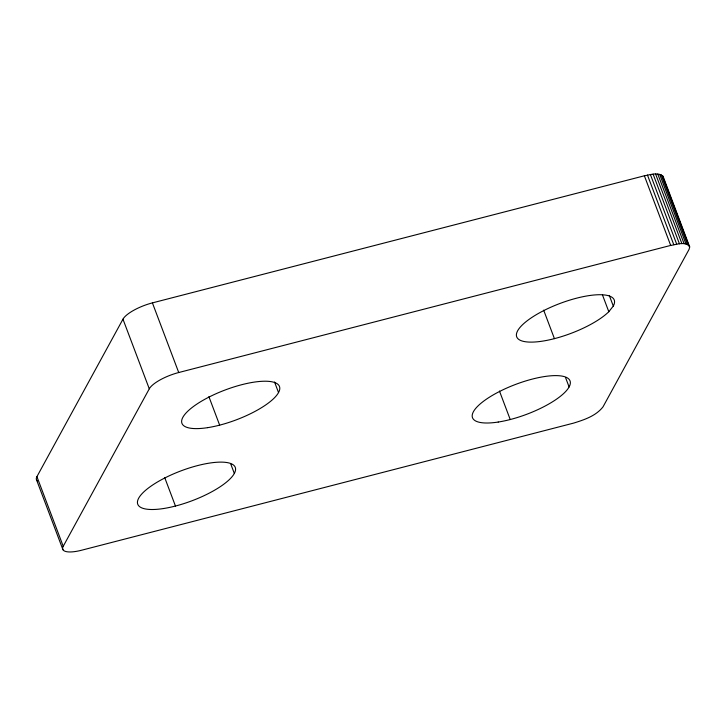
<?xml version="1.0" encoding="UTF-8"?>
<svg xmlns="http://www.w3.org/2000/svg" width="726" height="726" viewBox="0 0 726 726"><rect width="100%" height="100%" fill="white"/><g stroke="black" fill="none" stroke-linecap="round" stroke-linejoin="round"><path stroke-width="1.09" d="M689.7 246.931L689.083 249.345L603.034 406.823C595.973 415.962 584.212 419.81 573.594 423.113L81.611 550.226A26.063 7.968 -20.7 0 1 63.226 546.297L36.917 476.655L122.966 319.177A26.063 7.968 -20.7 0 1 152.406 302.887L644.37 175.792C650.242 174.784 658.01 171.908 663.065 176.3L689.7 246.931C685.952 240.823 676.414 244.617 670.688 245.424L178.723 372.529A26.063 7.968 -20.7 0 0 149.284 388.818L63.226 546.297M613.298 306.063A52.127 15.936 -20.7 0 0 555.281 305.31A52.127 15.936 -20.7 0 0 526.268 341.855A52.127 15.936 -20.7 0 0 608.815 311.717L613.298 306.063L609.314 295.509M662.33 175.474L688.647 245.116M661.195 174.821L687.504 244.462M659.671 174.358L685.988 244M657.801 174.095L684.11 243.736M655.596 174.031L681.914 243.673M653.119 174.176L679.427 243.809M650.387 174.512L676.696 244.154M647.456 175.048L673.773 244.689M644.37 175.792L670.688 245.424M602.435 294.838L608.815 311.717M543.665 310.156L554.428 338.643M565.509 377.456L569.102 386.949M499.461 391.042L510.224 419.528M274.546 382.012L278.539 392.566M208.897 396.65L219.66 425.146M230.741 463.959L234.335 473.452M152.406 302.887L178.723 372.529M122.966 319.177L149.284 388.818M164.693 477.545L175.456 506.031M36.618 480.058L62.935 549.7M663.065 176.3L663.382 177.298M37.353 480.884A26.063 7.968 -20.7 0 1 36.917 476.655M498.227 422.042A52.127 15.936 -20.7 0 0 570.327 382.139A52.127 15.936 -20.7 0 0 495.268 393.746A52.127 15.936 -20.7 0 0 498.227 422.042M163.459 508.545A52.127 15.936 -20.7 0 0 235.56 468.642A52.127 15.936 -20.7 0 0 160.51 480.249A52.127 15.936 -20.7 0 0 163.459 508.545M207.663 427.65A52.127 15.936 -20.7 0 0 279.764 387.748A52.127 15.936 -20.7 0 0 204.705 399.354A52.127 15.936 -20.7 0 0 207.663 427.65"/></g></svg>
